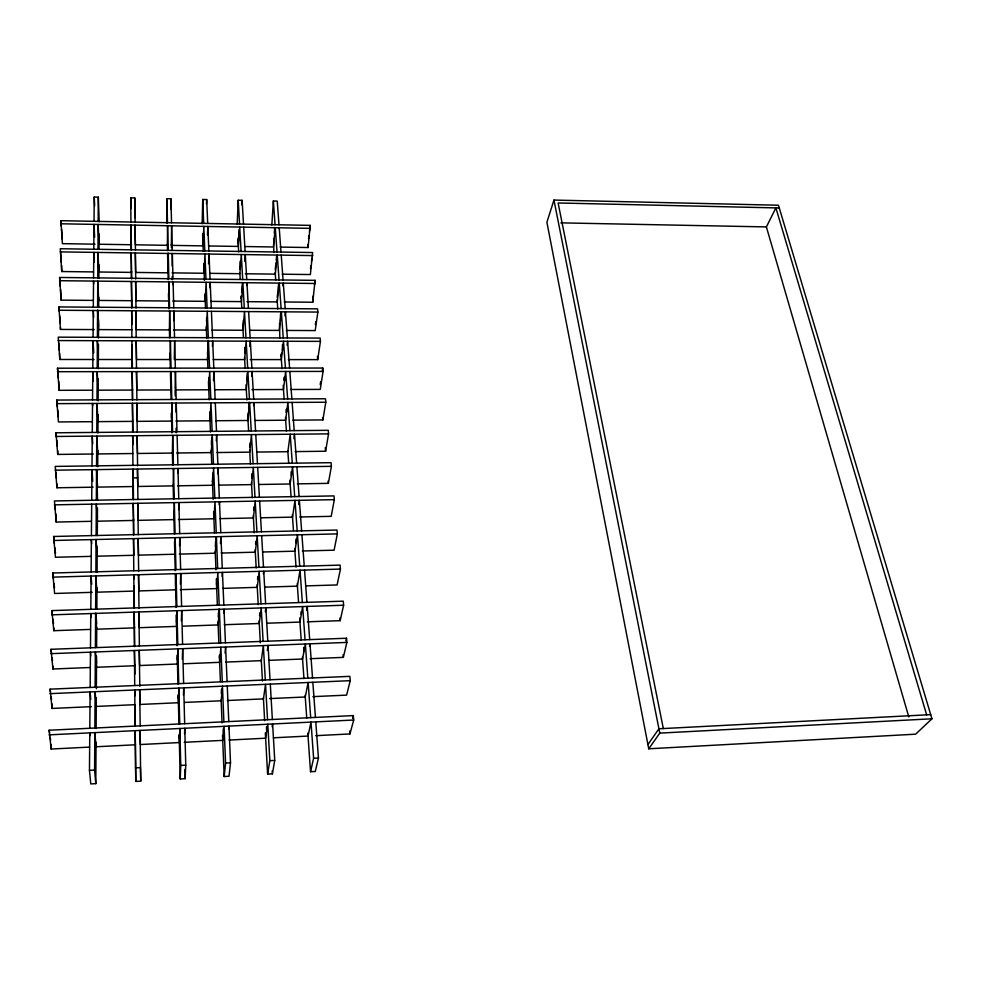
<?xml version="1.0" encoding="UTF-8"?>
<svg xmlns="http://www.w3.org/2000/svg" width="981" height="981" viewBox="0 0 981 981"><rect width="100%" height="100%" fill="white"/><g stroke="black" fill="none" stroke-linecap="round" stroke-linejoin="round"><path stroke-width="1.47" d="M95.942 659.698L95.966 655.382L96.53 662.972M96.175 621.378L96.199 617.184M96.849 512.707L96.874 508.857L97.401 517.367M97.07 478.446L97.094 474.694M97.683 380.996L97.695 378.691M97.867 350.18L97.892 346.808L98.37 356.14M98.063 320.149L98.075 316.851M90.031 735.738L89.774 732.881L89.467 770.33L90.779 783.917L95.795 783.635L96.052 742.225M96.138 728.515L96.322 697.896M96.371 688.711L96.567 656.559M96.616 647.374L96.739 627.472M96.849 609.091L96.984 587.656M97.07 572.352L97.229 546.319M97.291 535.601L97.462 508.048M97.511 500.384L96.825 470.267M97.708 466.698L97.806 450.316M97.916 433.026L98.026 414.644M98.1 400.873L98.235 379.439M98.296 368.721L98.443 344.221M98.48 338.089L98.591 319.72M98.664 307.47L98.725 297.243M98.848 278.383L98.922 264.6M99.02 249.297L99.106 233.981M99.191 221.731L98.308 197.169L94.237 197.083L94.029 221.326M95.795 783.635L94.593 770.048L94.838 732.623L96.028 746.774L135.464 744.775L135.084 730.673L135.77 781.428L140.737 781.146L140.075 730.428L140.369 744.53L179.364 742.556L179.842 728.491L180.749 765.438L180.234 778.963L185.139 778.693L185.752 765.168L184.784 728.258L184.551 733.935M94.863 728.025L95.108 691.703L96.261 706.43L135.133 704.677M95.132 687.24L95.365 651.985L96.506 667.264L134.814 665.731L134.422 650.501L134.716 685.547M95.39 647.644L95.611 613.407L96.727 629.189L134.507 627.865L134.115 612.132L134.397 646.172M95.635 609.189L95.856 575.921L96.96 592.193L134.201 591.065L134.078 585.718M95.88 571.825L96.089 539.489L97.168 556.202L133.907 555.271L133.514 538.618L133.784 570.783M96.113 535.503L96.322 504.062L97.377 521.193L133.624 520.445L133.232 503.388L133.49 534.657M96.346 500.187L96.543 469.617L97.585 487.116L133.342 486.539L132.95 469.102L133.195 499.525M96.567 465.84L96.763 436.079L97.781 453.945L133.073 453.529M96.788 432.413L96.972 403.449L97.977 421.646L132.803 421.376L132.423 403.252L132.656 432.081M96.996 399.868L97.18 371.664L98.174 390.168L132.545 390.058L132.165 371.627L132.386 399.696M97.205 368.182L97.377 340.701L98.358 359.5L132.3 359.524L131.994 344.846M97.401 337.305L97.573 310.523L98.541 329.604L132.055 329.751M97.597 307.225L97.769 281.118L98.713 300.444L131.81 300.713L131.429 281.486L131.638 307.47M97.781 277.893L97.953 252.436L98.885 271.995L131.577 272.387L131.196 252.926L131.405 278.273M97.977 249.297L98.137 224.465L99.044 244.232L131.356 244.747L130.964 225.066L131.172 249.799M98.149 221.399L98.308 197.169M89.811 728.258L90.117 691.924L90.755 699.367M90.154 687.448L90.448 652.169L90.755 656.031M90.485 647.828L90.767 613.566L91.074 617.552M90.804 609.336L91.086 576.055L91.687 584.271M91.11 571.948L91.38 539.599L91.674 543.817M91.417 535.614L91.674 504.148M91.711 500.273L91.969 469.678L92.717 481.413M91.993 465.901L92.251 436.128L92.717 443.645M92.275 432.449L92.521 403.461L92.68 406.097M92.545 399.892L92.778 371.664L93.318 381.008M92.815 368.182L93.036 340.689L93.722 352.841M93.072 337.292L93.293 310.499L93.661 317.366M93.318 307.188L93.538 281.069L93.686 283.852M93.563 277.844L93.771 252.375L94.274 262.246M93.796 249.235L94.004 224.391L94.642 237.157M171.54 222.773L170.902 198.763L166.905 198.677L166.831 223.043M167.959 269.738L168.143 253.147M168.634 297.856L168.707 292.424M170.768 209.407L170.902 198.763M170.044 356.213L170.081 353.565M172.166 266.023L172.337 253.527L172.999 278.739M170.78 386.502L170.964 373.43M173.048 284.686L173.085 281.939L173.76 307.789M171.528 417.575L171.589 413.099M173.698 320.579L173.845 311.063L174.544 337.574M174.299 359.536L174.63 340.934L175.341 368.133M175.121 388.39L175.44 371.578L176.163 399.488M173.895 515.81L173.98 511.591M176.077 412.118L176.261 403.032L177.009 431.689M89.59 747.093L51.147 749.043L51.245 744.469M91.38 706.651L52.054 708.429L52.152 704.002M90.191 667.509L52.925 669.005L52.986 666.136M90.448 629.41L53.783 630.697L53.845 627.901M91.294 521.316L56.187 522.051L55.819 513.885M93.097 487.189L56.947 487.778L57.033 484.038M93.354 454.007L57.695 454.424L57.769 450.782M92.337 390.193L59.118 390.315L58.676 381.106M94.09 359.5L59.804 359.475L59.62 353.197M94.323 329.579L60.466 329.432L60.515 327.237M93.036 300.394L61.116 300.125L60.589 289.432M93.269 271.921L61.754 271.541L61.582 265.385M174.728 550.329L174.9 542.101L174.998 546.025M51.147 749.043L49.16 730.22L353.319 715.603L353.712 720.029L349.923 733.947L315.674 735.676M52.054 708.429L50.105 689.153L349.874 676.363L350.254 680.667L346.587 695.124L312.927 696.645M52.925 669.005L51.024 649.299L346.514 638.239L346.882 642.42L343.338 657.38L310.131 658.705M53.783 630.697L51.919 610.599L343.264 601.169L343.62 605.228L340.174 620.666L307.409 621.807M92.275 592.328L54.605 593.468L52.79 573.002L340.088 565.117L340.444 569.078L337.108 584.946L306.244 585.878M91.061 556.362L55.414 557.257L53.636 536.472L337.01 530.047L337.354 533.897L334.104 550.182L302.332 550.991M56.187 522.051L54.446 500.948L334.006 495.908L334.337 499.66L331.198 516.337L299.818 516.987M56.947 487.778L55.243 466.404L331.088 462.676L331.406 466.331L328.353 483.363L297.378 483.866M57.695 454.424L56.027 432.78L328.243 430.316L328.561 433.872L325.594 451.235L295.134 451.603M92.079 421.695L58.419 421.953L56.775 400.064L325.471 398.776L325.778 402.235L322.896 419.929L292.816 420.15M59.118 390.315L57.511 368.206L322.774 368.047L323.068 371.419L320.272 389.396L290.56 389.494M59.804 359.475L58.235 337.17L320.137 338.077L320.431 341.376L317.709 359.622L288.353 359.598M60.466 329.432L58.934 306.93L317.574 308.856L317.856 312.068L315.208 330.572L286.342 330.438M61.116 300.125L59.608 277.464L315.073 280.345L312.767 302.222L284.245 301.989M61.754 271.541L60.27 248.733L312.62 252.534L310.388 274.545L282.185 274.202M94.998 244.171L62.379 243.656L60.92 220.7L310.241 225.372L308.059 247.519L280.186 247.089M177.868 472.842L177.978 468.477L178.763 498.704M175.574 585.816L175.869 573.713M178.689 509.679L178.873 502.542L179.682 533.615M176.457 622.285L176.666 614.486L176.764 618.631M179.56 545.902L179.781 537.551L180.627 569.495M177.365 659.784L177.487 655.259M180.406 584.345L180.725 573.542L181.595 606.405M178.297 698.362L178.383 695.455M181.362 621.059L181.693 610.562L182.589 644.37M179.253 738.08L179.351 735.272M182.331 659.318L182.699 648.662L183.606 683.463M183.447 695.259L183.729 687.877L184.661 723.708M207.702 223.46L206.684 199.548L202.724 199.462L202.16 223.717M202.92 242.871L203.312 233.196L203.435 236.213M206.501 204.085L206.684 199.548M204.011 270.192L204.293 263.362M207.469 234.888L207.825 226.476L208.867 250.964M205.127 298.175L205.299 294.128M208.561 263.766L208.99 254.067L210.057 279.168M206.513 321.523L206.697 317.525L206.832 320.762M209.934 287.813L210.192 282.344L211.283 308.071M207.506 354.938L208.205 340.37M208.646 386.391L209.1 377.329L209.235 380.738M212.399 346.379L212.669 341.045L213.821 368.108M209.873 417.305L210.106 412.854M213.466 380.726L213.956 371.529L215.133 399.304M211.381 444.651L211.798 437.305M212.436 481.573L212.938 473.001L213.085 476.692M216.286 440.861L216.642 434.939L217.88 464.209M213.76 515L213.944 512.205M217.672 473.713L218.04 467.912L219.315 497.98M243.509 224.122L242.123 200.332L238.211 200.247L237.157 224.379M215.317 546.601L215.955 536.963M219.278 504.626L219.474 501.781L220.774 532.683M238.211 243.435L238.493 239.315M239.168 229.64L239.045 236.826M241.816 204.845L242.123 200.332M216.531 584.602L216.911 579.28M239.818 269.272L240.406 261.118L240.578 264.196M220.443 543.535L220.946 536.595L222.282 568.355M241.265 298.494L241.461 295.808M241.767 291.774L242.381 283.632M244.772 261.486L245.287 254.594L246.746 279.573M218.273 616.975L218.873 609.14M222.147 576.436L222.454 572.377L223.84 605.032M242.847 327.029L243.362 320.407M246.709 285.459L246.93 282.736L248.414 308.341M219.462 658.128L219.707 655.112M244.71 353.234L245.213 347.127L245.397 350.438M223.693 613.113L224.011 609.176L225.434 642.763M247.237 373.332L247.089 380.653M249.873 346.465L250.327 341.155L251.896 368.083M221.24 693.555L221.62 689.202L221.804 693.567M225.078 653.125L225.618 647.031L227.077 681.599M247.837 417.035L248.23 412.596M248.622 408.157L249.174 402.149M251.688 376.066L252.092 371.492L253.699 399.12M249.714 447.128L250.13 442.774M253.625 405.619L253.907 402.615L255.563 430.966M278.984 224.796L277.231 201.105L273.356 201.019L271.835 225.054M273.711 238.53L273.773 252.534M274.251 233.049L274.79 227.494M251.651 478.115L252.08 473.848M275.232 269.726L275.636 265.667M276.188 260.235L276.617 256.115M228.671 728.932L228.965 726.099L230.51 762.777L229.027 776.253L224.183 776.523L222.528 735.186M224.183 776.523L225.569 763.034L224.073 726.345L222.736 740.373L184.207 742.31M253.65 510.022L253.944 507.238M277.194 297.464L277.623 293.454M278.04 289.444L278.616 284.012M283.006 285.851L283.301 283.129L285.189 308.61M279.499 323.252L279.83 338.053M280.529 313.957L280.321 321.192M255.563 544.259L255.857 541.537M284.968 315.857L285.434 311.835L287.359 337.967M281.13 356.324L281.473 353.283M282.479 344.564L282.418 350.511M257.512 579.428L257.831 576.767M287.139 345.238L287.605 341.278L289.591 368.059M283.963 380.174L284.318 377.195L284.564 380.567M263.386 573.91L263.73 571.224L265.618 603.683M259.524 615.565L259.855 612.99M285.962 412.351L286.329 409.408M308.549 238.653L308.929 235.71M309.493 231.283L310.241 225.372M265.336 611.715L265.851 607.791L267.801 641.182M310.511 268.598L310.891 265.667M311.468 261.289L311.86 258.371M312.89 296.225L312.767 302.222M314.472 284.674L315.073 280.345M293.883 438.593L294.484 434.191L296.63 463.142M267.335 650.477L268.046 645.412L270.045 679.772M315.342 324.539L315.747 321.682M298.739 504.528L299.377 500.31L301.633 530.844M320.211 384.552L320.677 381.548M322.308 371.039L322.774 368.047M272.166 726.798L272.62 723.978L274.741 760.398L272.411 773.862L267.617 774.119L265.324 732.893M267.617 774.119L269.849 760.667L267.788 724.211L265.618 738.202L229.051 740.054M306.526 610.341L307.225 606.43L309.689 639.612M309.506 646.344L309.996 643.818L312.522 677.957M315.772 721.881L318.445 758.055L315.281 771.483L310.548 771.74L313.613 758.313L311.002 722.114L308.009 736.057L273.368 737.81M345.876 640.961L346.514 638.239M352.559 718.399L353.319 715.603M553.958 200.075L546.895 222.221L648.748 748.797L915.616 734.18L931.95 718.791L778.46 205.225L553.958 200.075L659.784 733.114L648.748 748.797M908.786 716.866L766.394 226.918L775.897 207.898L926.653 714.855M647.926 744.542L658.925 728.785L930.711 714.646M89.467 770.33L94.593 770.048M135.378 767.865L140.442 767.596L140.737 781.146M180.749 765.438L185.752 765.168M225.569 763.034L230.51 762.777M269.849 760.667L274.741 760.398M313.613 758.313L318.445 758.055M659.784 733.114L931.95 718.791M49.05 734.855L353.712 720.029M184.698 702.433L221.166 700.79L222.454 686.197L223.889 721.82M227.384 700.508L263.448 698.877L265.544 684.333L267.543 719.723M269.603 698.595L305.25 696.988L308.144 682.494L310.683 717.651M50.006 693.653L350.254 680.667M183.668 663.769L219.634 662.334L220.872 647.202L222.27 681.807M225.765 662.089L261.326 660.654L263.349 645.596L265.299 679.968M268.978 660.348L302.565 659.011L305.361 643.99L307.826 678.153M50.926 653.665L346.882 642.42M182.674 626.185L218.138 624.934L219.339 609.324L220.7 642.947M224.257 624.725L259.266 623.499L261.228 607.95L263.116 641.353M266.82 623.229L299.941 622.077L302.651 606.577L305.054 639.784M51.821 614.842L343.62 605.228M180.259 589.679L216.691 588.575L217.843 572.512L219.168 605.179M222.724 588.392L257.267 587.349L259.168 571.347L260.995 603.83M264.723 587.129L297.402 586.148L300.027 570.206L302.356 602.493M52.692 577.135L340.444 569.078M179.339 554.118L215.28 553.198L216.396 536.705L217.684 568.477M221.24 553.051L255.318 552.18L257.157 535.761L258.935 567.349M262.798 551.996L294.925 551.175L297.464 534.817L299.732 566.221M53.538 540.482L337.354 533.897M178.444 519.513L213.919 518.765L214.986 501.867L216.237 532.781M219.854 518.642L253.417 517.943L255.195 501.119L256.936 531.861M260.811 517.796L292.51 517.134L294.987 500.384L297.194 530.942M54.36 504.847L334.337 499.66M177.573 485.816L212.583 485.252L213.613 467.974L214.827 498.054M218.444 485.154L251.577 484.614L253.294 467.422L254.986 497.33M258.861 484.491L290.168 483.989L292.559 466.87L294.705 496.619M133.146 477.894L137.634 477.833M55.157 470.193L331.406 466.331M176.727 453.014L211.283 452.597L212.276 434.975L213.453 464.271M217.059 452.535L249.775 452.143L251.443 434.608L253.086 463.731M256.973 452.057L287.874 451.689L290.204 434.227L292.289 463.204M55.942 436.471L328.561 433.872M175.893 421.045L210.008 420.788L210.964 402.848L212.129 431.37M215.722 420.739L248.021 420.493L249.64 402.639L251.234 431.015M255.256 420.444L285.655 420.211L287.899 402.443L289.947 430.659M56.702 403.657L325.778 402.235M214.483 389.764L246.317 389.653L247.874 371.505L249.444 399.144M251.958 389.629L283.472 389.518L285.667 371.456L287.654 398.96M57.438 371.701L323.068 371.419M175.82 359.549L207.567 359.561L208.463 341.032L209.566 368.108M213.208 359.561L244.649 359.586L246.157 341.143L247.69 368.083M250.229 359.586L281.363 359.598L283.484 341.265L285.422 368.059M58.149 340.579L320.431 341.376M173.539 329.935L206.402 330.082L207.261 311.296L208.328 337.697M211.97 330.106L243.018 330.241L244.49 311.553L245.973 337.82M249.996 330.278L279.291 330.413L281.351 311.811L283.239 337.955M58.848 310.254L317.856 312.068M172.791 301.057L205.25 301.326L206.084 282.295L207.126 308.034M210.817 301.375L241.436 301.621L242.859 282.7L244.306 308.316M246.954 301.67L277.28 301.927L279.278 283.092L281.118 308.586M172.067 272.877L204.134 273.258L204.943 254.005L205.961 279.119M209.64 273.331L239.891 273.699L241.277 254.545L242.687 279.536M245.336 273.76L275.305 274.128L277.255 255.072L279.058 279.941M59.534 280.701L315.342 283.484M60.197 251.884L312.89 255.587M208.487 245.961L238.383 246.427L239.72 227.065L241.093 251.455M245.25 246.538L273.38 246.979L275.281 227.715L277.034 251.994M60.847 223.778L310.499 228.365M560.887 222.859L766.394 226.918M130.939 222.013L130.743 197.88L134.777 197.978L135.108 217.831M779.282 207.972L558.115 202.981L663.315 728.552M49.16 730.22L49.577 733.065M50.203 737.344L50.62 740.189M50.105 689.153L50.509 692.12M51.122 696.571L51.539 699.539M51.024 649.299L51.564 653.493M52.116 657.699L52.483 660.495M51.919 610.599L52.447 614.94M52.986 619.281L53.514 623.609M52.79 573.002L53.477 578.962M54.004 583.437L54.519 587.901M53.636 536.472L54.409 543.486M54.875 547.692L55.5 553.296M54.911 505.264L55.365 509.568M55.843 472.278L56.444 478.152M56.027 432.78L56.457 437.281M56.751 440.285L57.339 446.281M56.775 400.064L57.438 407.115M57.707 409.935L58.357 416.986M57.511 368.206L58.419 378.237M307.801 244.563L308.059 247.519M317.427 356.361L317.709 359.622M322.7 417.636L322.896 419.929M325.287 447.716L325.594 451.235M328.157 480.96L328.353 483.363M339.941 617.993L340.174 620.666M343.105 654.621L343.338 657.38M349.677 731.029L349.923 733.947M58.737 342.994L59.375 350.278M58.934 306.93L59.301 311.369M59.669 315.796L60.295 323.178M59.608 277.464L60.344 286.44M60.626 253.27L61.349 262.356M95.942 697.638L96.297 702.028M60.92 220.7L61.349 226.39M61.57 229.235L62.33 239.18M279.205 227.788L281.007 252.056M281.228 255.121L283.068 279.99M289.836 371.456L291.872 398.936M292.13 402.418L294.214 430.622M296.9 466.809L299.095 496.545M301.927 534.719L304.245 566.098M304.539 570.084L306.93 602.346M312.841 682.285L315.441 717.418M273.356 201.019L275.06 224.723M276.127 262.626L276.274 264.674M278.126 290.499L278.273 292.583M286.599 409.089L286.771 411.395M291.087 471.849L291.357 475.503M295.906 539.219L296.188 543.069M301.093 611.69L301.29 614.4M303.644 647.386L303.951 651.568M275.183 272.387L275.722 280.026M277.132 299.843L277.782 309.04M281.02 354.852L282.001 368.598M283.19 385.386L284.159 399.132M285.459 417.465L286.427 431.199M287.838 451.052L288.696 463.277M289.886 480.077L291.075 496.864M292.338 514.657L293.454 530.463M294.754 548.784L296.054 567.116M297.218 583.523L298.543 602.236M299.659 618.03L301.241 640.409M302.43 657.209L303.951 678.594M305.14 695.394L306.759 718.3M307.813 733.126L310.548 771.74M95.917 613.186L96.665 623.72M96.837 546.724L97.193 552.266M243.693 227.138L245.103 251.516M248.61 311.578L250.13 337.832M255.771 434.558L257.463 463.67M257.672 467.361L259.413 497.257M259.634 501.046L261.424 531.763M261.657 535.651L263.497 567.214M270.302 684.125L272.362 719.49M272.228 770.808L272.411 773.862M238.211 200.247L239.548 224.048M241.964 289.088L242.148 292.24M248.696 409.322L248.818 411.64M252.289 473.651L252.424 476.092M254.165 507.103L254.3 509.617M256.078 541.463L256.225 544.038M258.052 576.767L258.211 579.428M260.088 613.064L260.235 615.798M266.452 726.823L266.697 731.274M237.917 238.125L238.677 251.872M239.867 273.245L240.21 279.352M241.13 296.152L241.816 308.365M242.822 326.698L243.423 337.378M244.514 357.231L245.115 367.924M246.047 384.724L246.893 399.99M247.739 415.257L248.585 430.536M249.64 449.764L250.437 464.123M251.455 482.456L252.301 497.723M253.282 515.454L254.251 532.842M255.17 549.618L256.188 567.962M257.12 584.713L258.224 604.615M259.119 620.789L260.333 642.8M261.265 659.588L262.454 680.973M263.386 697.773L264.649 720.679M97.83 415.098L98.002 418.114M97.769 378.85L98.186 386.722M97.732 309.971L98.554 326.317M94.237 197.083L94.654 205.642M98.738 234.177L99.069 241.191M211.418 311.32L212.534 337.709M215.28 402.823L216.494 431.321M227.261 685.989L228.769 721.587M202.724 199.462L203.692 223.386M204.808 250.903L203.815 226.403L203.042 245.875L171.356 245.373L171.614 225.814L172.264 250.413M210.829 399.328L209.701 371.541L208.781 389.788L175.084 389.898L175.243 396.054M207.886 347.053L208.021 350.376M211.626 440.273L211.773 443.866M215.673 541.132L215.832 545.031M218.567 613.088L218.738 617.208M223.227 728.932L223.398 733.42M202.589 234.434L203.263 251.283M203.754 263.533L204.416 280.382M204.968 294.153L205.519 307.936M206.268 326.857L206.733 338.568M207.469 356.949L207.898 367.667M208.45 381.45L209.174 399.819M209.664 412.069L210.461 431.983M211.185 450.218L211.737 464.136M212.411 480.984L213.135 499.354M213.625 511.604L214.483 533.051M215.219 551.42L215.943 569.802M216.311 578.986L217.353 605.019M218.015 621.868L218.873 643.303M219.364 655.553L220.394 681.587M221.13 699.956L222.049 722.936M177.107 435.319L177.88 464.749M171.332 244.539L171.405 247.604M172.166 276.679L172.239 279.744M176.077 428.194L176.2 432.793M184.906 769.509L185.139 778.693M134.9 695.921L134.753 689.986L135.047 726.087M166.905 198.677L167.493 222.699M168.168 250.351L167.567 225.74L167.371 245.311L135.378 244.809L135.059 225.139L135.427 249.983M168.867 278.702L168.254 253.466L168.033 272.828L135.648 272.436L135.329 252.988L135.721 279.058M169.578 307.752L168.94 281.89L168.72 301.02L135.93 300.75L135.611 281.522L136.003 308.144M170.302 337.562L169.652 311.026L169.406 329.923L136.224 329.763L135.905 310.793L136.175 337.439M171.05 368.133L170.387 340.922L170.13 359.536L136.518 359.524L136.2 340.812L136.482 368.157M171.81 399.512L171.135 371.578L170.853 389.923L136.825 390.033L136.506 371.615L136.923 399.99M172.595 431.726L171.896 403.044L171.614 421.082L137.144 421.352L136.825 403.228L137.242 432.143M173.404 464.81L172.693 435.356L172.374 453.063L137.463 453.48L137.144 435.699L137.585 465.816M174.238 498.789L173.502 468.538L173.171 485.889L137.794 486.466L137.475 469.041L137.916 499.488M175.084 533.713L174.324 502.628L173.98 519.599L138.125 520.347L137.818 503.302L138.272 534.694M175.967 569.618L175.182 537.662L174.814 554.228L138.48 555.148L138.174 538.52L138.64 571.433M176.862 606.552L176.065 573.677L175.673 589.814L138.836 590.93L138.529 574.731L139.008 608.171M177.794 644.554L176.972 610.722L176.555 626.393L139.204 627.705L138.897 611.972L139.388 646.442M178.75 683.671L177.892 648.846L177.463 664.014L139.584 665.535L139.277 650.305L139.793 686.246M179.731 723.941L178.861 688.086L178.395 702.727L139.964 704.456L139.67 689.778L140.185 726.038M168.07 260.124L168.143 263.227M170.915 377.403L170.988 380.824M175.771 577.797L175.869 581.819M167.346 244.477L167.493 250.609M167.567 253.662L168.205 279.708M168.536 293.491L168.904 308.794M169.382 328.709L169.603 337.893M169.971 353.209L170.338 368.525M170.449 373.123L171.074 399.157M171.417 412.94L171.896 432.854M172.374 452.756L172.668 465.006M173.147 484.921L173.478 498.704M173.772 510.954L174.324 533.922M174.508 541.586L175.219 570.684M175.292 573.75L176.102 607.435M176.286 615.099L177.021 645.719M177.242 654.916L177.941 684.015M178.211 694.732L178.91 723.831M179.167 734.548L180.234 778.963M133.907 578.949L133.808 574.854L134.078 607.938M132.876 444.712L132.68 435.736L132.925 465.35M131.945 324.368L131.662 310.769L131.883 337.427M130.743 197.88L130.951 208.585M134.777 197.978L135.145 222.429M131.344 243.791L131.393 249.922M131.577 271.369L131.638 279.021M131.81 300.468L131.871 308.132M132.288 358.678L132.374 367.863M132.545 389.31L132.631 400.027M132.803 421.474L132.901 432.192M133.342 485.803L133.453 499.587M133.612 519.501L133.747 534.817M134.213 591.494L134.348 608.343M134.495 626.724L134.667 646.638M134.814 665.02L134.888 674.205M135.157 706.369L135.317 726.283M135.464 744.665L135.77 781.428M131.908 340.799L132.128 368.157"/></g></svg>
